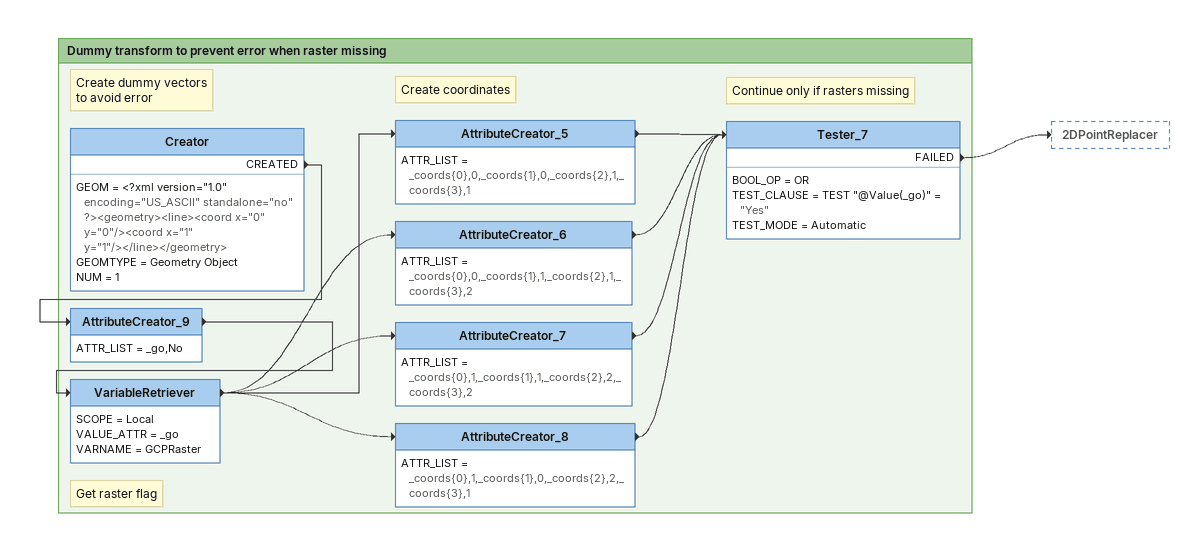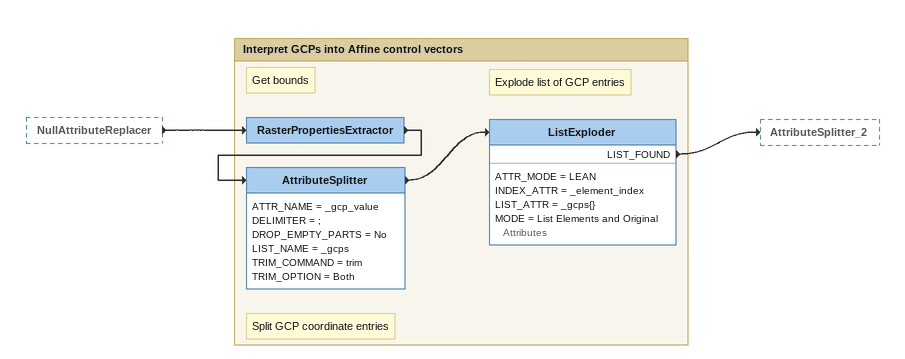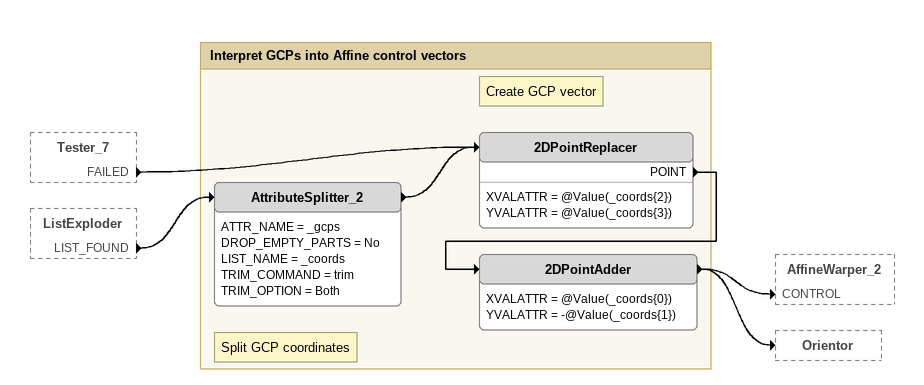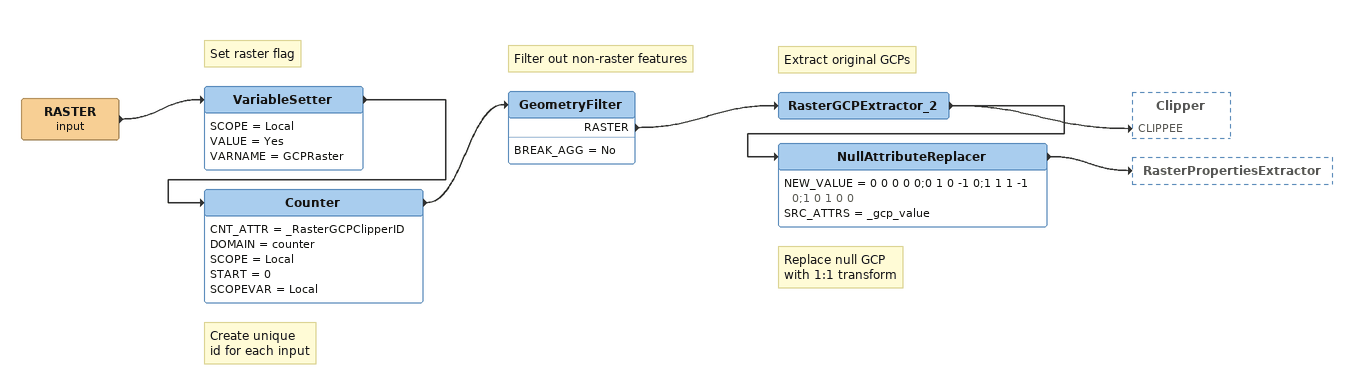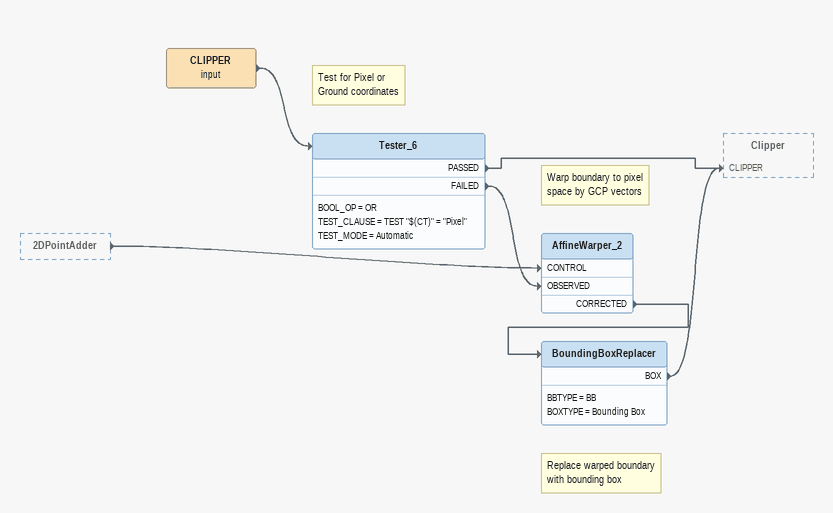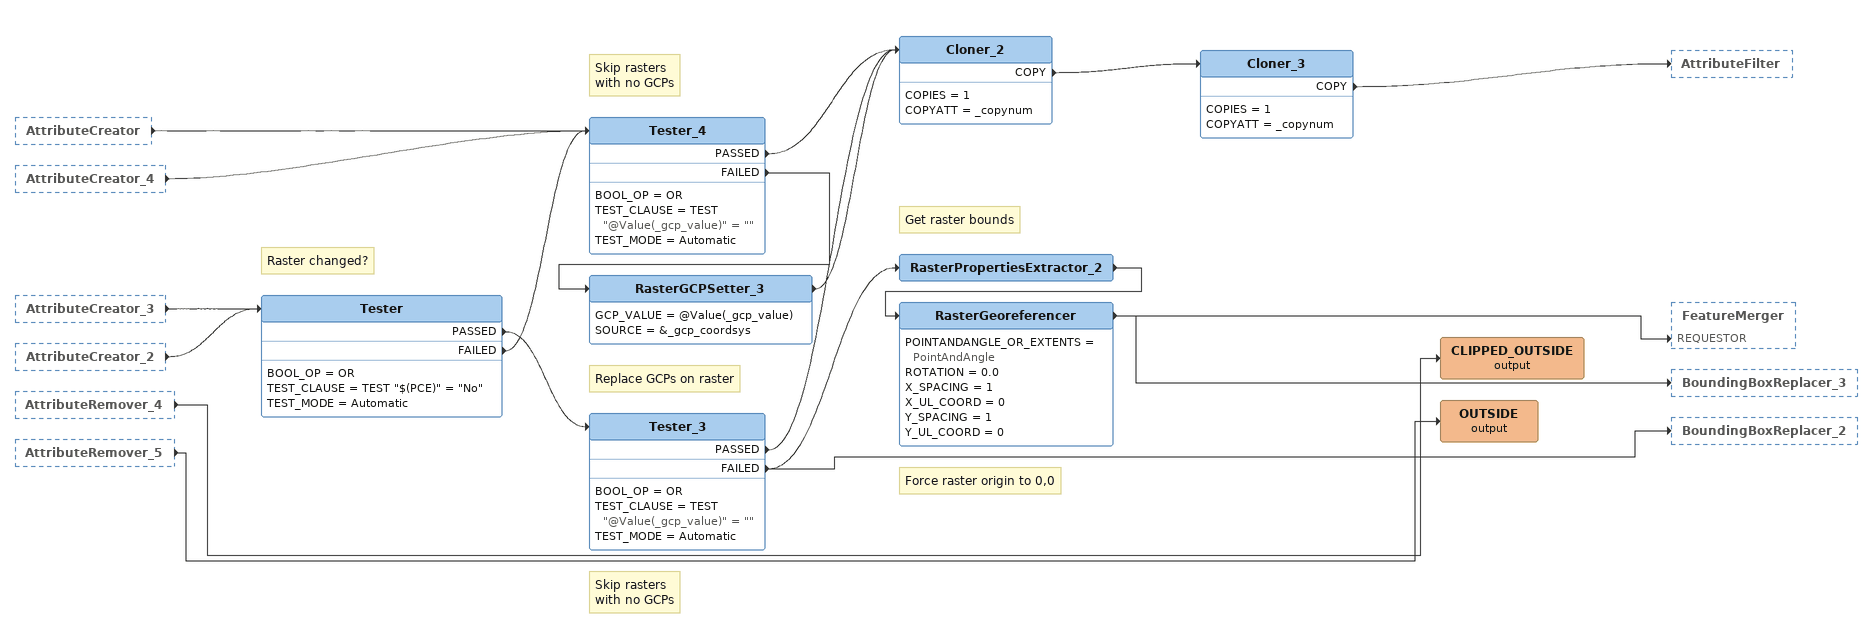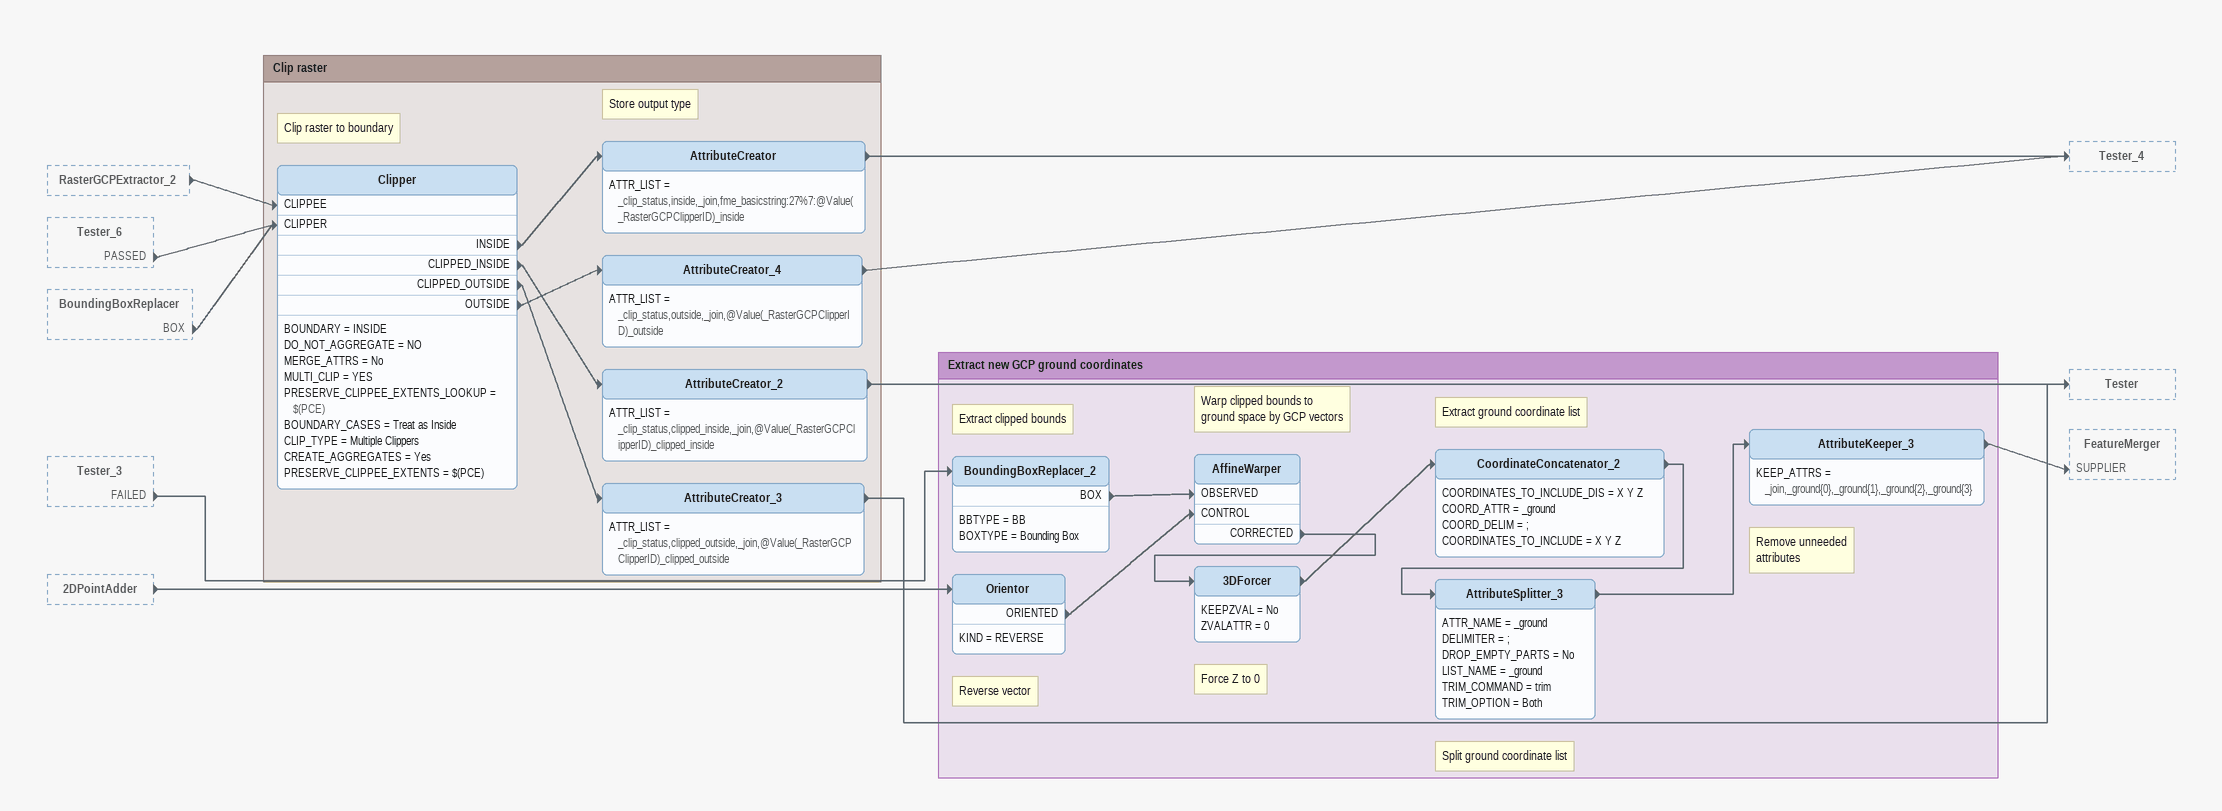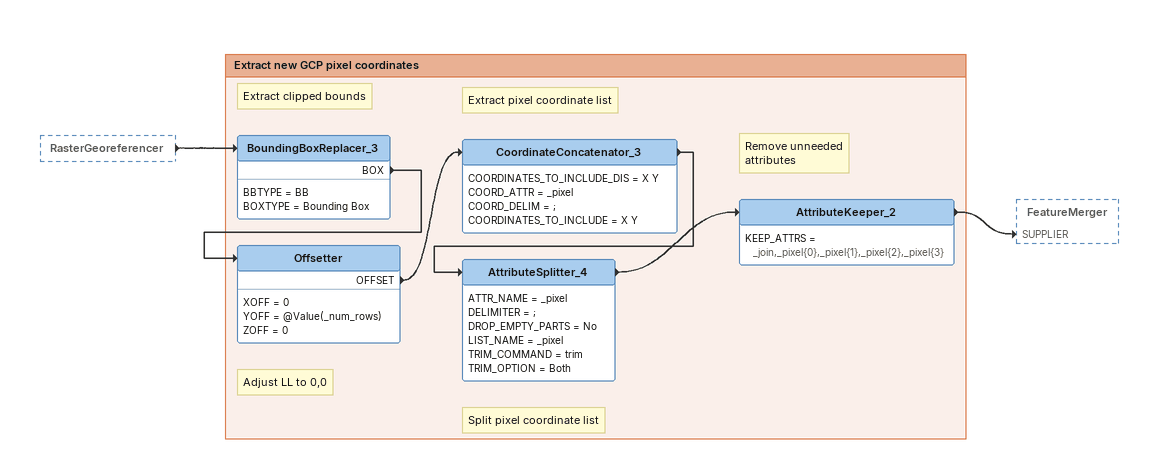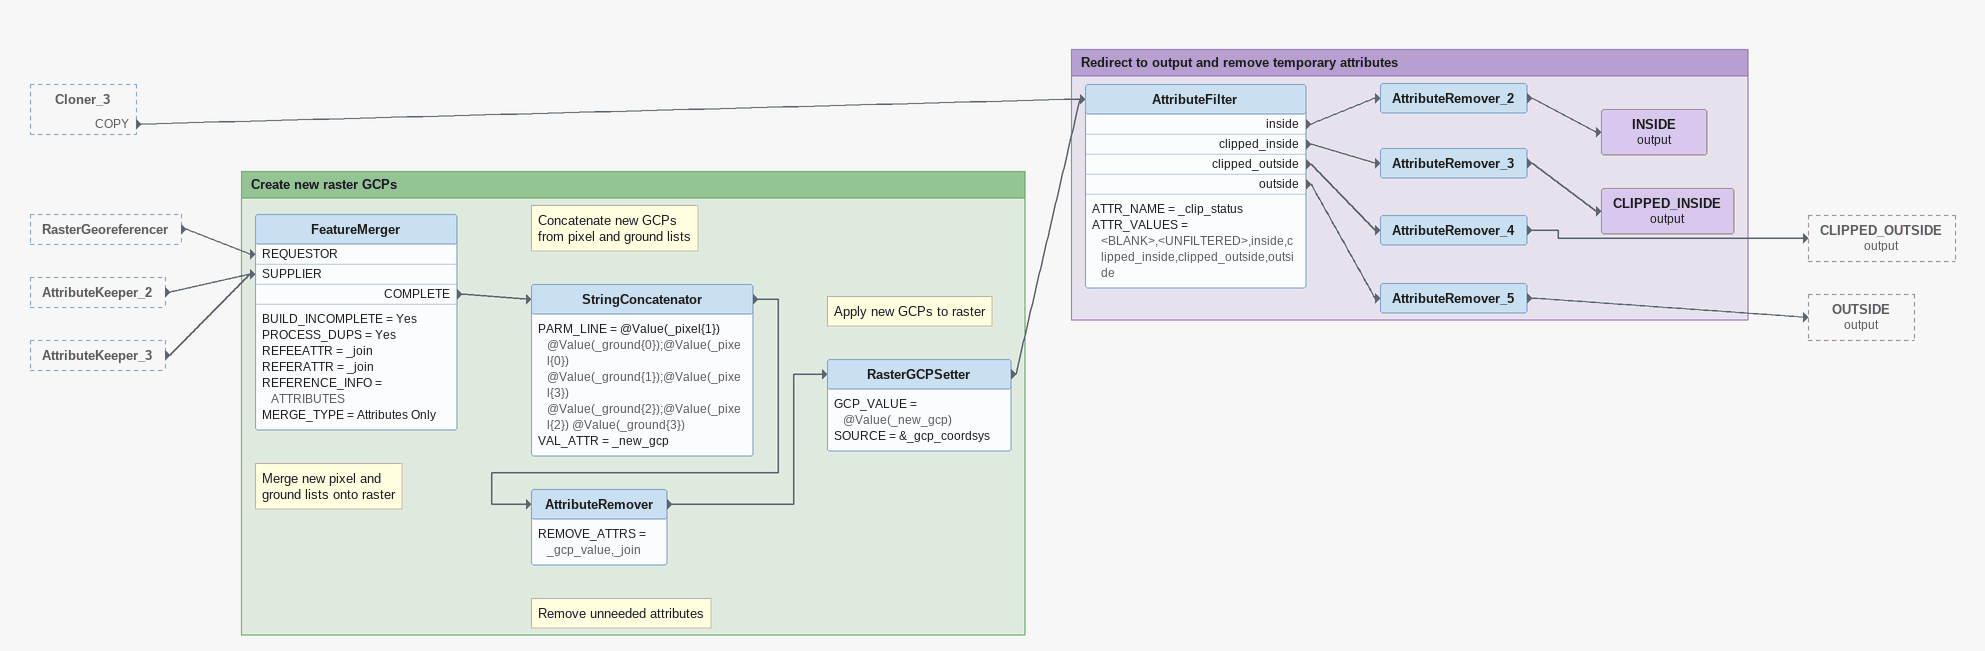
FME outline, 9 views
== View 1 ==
Bookmark: Dummy transform to prevent error when raster missing
Note: Create dummy vectors / to avoid error
Creator
    GEOM = <?xml version="1.0" encoding="US_ASCII" standalone="no" ?><geometry><line><coord x="0" y="0"/><coord x="1" y="1"/></line></geometry>
    GEOMTYPE = Geometry Object
    NUM = 1
    CREATED -> AttributeCreator_9
AttributeCreator_9
    ATTR_LIST = _go,No
    -> VariableRetriever
Note: Get raster flag
VariableRetriever
    SCOPE = Local
    VALUE_ATTR = _go
    VARNAME = GCPRaster
    -> AttributeCreator_5
    -> AttributeCreator_6
    -> AttributeCreator_7
    -> AttributeCreator_8
Note: Create coordinates
AttributeCreator_5
    ATTR_LIST = _coords{0},0,_coords{1},0,_coords{2},1,_coords{3},1
    -> Tester_7
AttributeCreator_6
    ATTR_LIST = _coords{0},0,_coords{1},1,_coords{2},1,_coords{3},2
    -> Tester_7
AttributeCreator_7
    ATTR_LIST = _coords{0},1,_coords{1},1,_coords{2},2,_coords{3},2
    -> Tester_7
AttributeCreator_8
    ATTR_LIST = _coords{0},1,_coords{1},0,_coords{2},2,_coords{3},1
    -> Tester_7
Note: Continue only if rasters missing
Tester_7
    BOOL_OP = OR
    TEST_CLAUSE = TEST "@Value(_go)" = "Yes"
    TEST_MODE = Automatic
    FAILED -> 2DPointReplacer

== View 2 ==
NullAttributeReplacer [outside]
    -> RasterPropertiesExtractor

Bookmark: Interpret GCPs into Affine control vectors
Note: Get bounds
RasterPropertiesExtractor
    -> AttributeSplitter
Note: Split GCP coordinate entries
AttributeSplitter
    ATTR_NAME = _gcp_value
    DELIMITER = ;
    DROP_EMPTY_PARTS = No
    LIST_NAME = _gcps
    TRIM_COMMAND = trim
    TRIM_OPTION = Both
    -> ListExploder
Note: Explode list of GCP entries
ListExploder
    ATTR_MODE = LEAN
    INDEX_ATTR = _element_index
    LIST_ATTR = _gcps{}
    MODE = List Elements and Original Attributes
    LIST_FOUND -> AttributeSplitter_2

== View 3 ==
Tester_7 [outside]
    FAILED -> 2DPointReplacer
ListExploder [outside]
    LIST_FOUND -> AttributeSplitter_2

Bookmark: Interpret GCPs into Affine control vectors
Note: Split GCP coordinates
AttributeSplitter_2
    ATTR_NAME = _gcps
    DROP_EMPTY_PARTS = No
    LIST_NAME = _coords
    TRIM_COMMAND = trim
    TRIM_OPTION = Both
    -> 2DPointReplacer
Note: Create GCP vector
2DPointReplacer
    XVALATTR = @Value(_coords{2})
    YVALATTR = @Value(_coords{3})
    POINT -> 2DPointAdder
2DPointAdder
    XVALATTR = @Value(_coords{0})
    YVALATTR = -@Value(_coords{1})
    -> AffineWarper_2 [CONTROL]
    -> Orientor

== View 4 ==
RASTER (input)
    -> VariableSetter
Note: Set raster flag
VariableSetter
    SCOPE = Local
    VALUE = Yes
    VARNAME = GCPRaster
    -> Counter
Note: Create unique / id for each input
Counter
    CNT_ATTR = _RasterGCPClipperID
    DOMAIN = counter
    SCOPE = Local
    START = 0
    SCOPEVAR = Local
    -> GeometryFilter
Note: Filter out non-raster features
GeometryFilter
    BREAK_AGG = No
    RASTER -> RasterGCPExtractor_2
Note: Extract original GCPs
RasterGCPExtractor_2
    -> NullAttributeReplacer
    -> Clipper [CLIPPEE]
Note: Replace null GCP / with 1:1 transform
NullAttributeReplacer
    NEW_VALUE = 0 0 0 0 0;0 1 0 -1 0;1 1 1 -1 0;1 0 1 0 0
    SRC_ATTRS = _gcp_value
    -> RasterPropertiesExtractor

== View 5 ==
2DPointAdder [outside]
    -> AffineWarper_2 [CONTROL]
CLIPPER (input)
    -> Tester_6
Note: Test for Pixel or / Ground coordinates
Tester_6
    BOOL_OP = OR
    TEST_CLAUSE = TEST "$(CT)" = "Pixel"
    TEST_MODE = Automatic
    PASSED -> Clipper [CLIPPER]
    FAILED -> AffineWarper_2 [OBSERVED]
Note: Warp boundary to pixel / space by GCP vectors
AffineWarper_2
    CORRECTED -> BoundingBoxReplacer
Note: Replace warped boundary / with bounding box
BoundingBoxReplacer
    BBTYPE = BB
    BOXTYPE = Bounding Box
    BOX -> Clipper [CLIPPER]

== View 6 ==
AttributeCreator [outside]
    -> Tester_4
AttributeCreator_4 [outside]
    -> Tester_4
AttributeCreator_3 [outside]
    -> Tester
AttributeCreator_2 [outside]
    -> Tester
AttributeRemover_4 [outside]
    -> CLIPPED_OUTSIDE (output)
AttributeRemover_5 [outside]
    -> OUTSIDE (output)
Note: Raster changed?
Tester
    BOOL_OP = OR
    TEST_CLAUSE = TEST "$(PCE)" = "No"
    TEST_MODE = Automatic
    PASSED -> Tester_3
    FAILED -> Tester_4
Note: Skip rasters / with no GCPs
Tester_4
    BOOL_OP = OR
    TEST_CLAUSE = TEST "@Value(_gcp_value)" = ""
    TEST_MODE = Automatic
    PASSED -> Cloner_2
    FAILED -> RasterGCPSetter_3
Note: Replace GCPs on raster
RasterGCPSetter_3
    GCP_VALUE = @Value(_gcp_value)
    SOURCE = &_gcp_coordsys
    -> Cloner_2
Note: Skip rasters / with no GCPs
Tester_3
    BOOL_OP = OR
    TEST_CLAUSE = TEST "@Value(_gcp_value)" = ""
    TEST_MODE = Automatic
    PASSED -> Cloner_2
    FAILED -> RasterPropertiesExtractor_2
    FAILED -> BoundingBoxReplacer_2
Cloner_2
    COPIES = 1
    COPYATT = _copynum
    COPY -> Cloner_3
Cloner_3
    COPIES = 1
    COPYATT = _copynum
    COPY -> AttributeFilter
Note: Get raster bounds
RasterPropertiesExtractor_2
    -> RasterGeoreferencer
Note: Force raster origin to 0,0
RasterGeoreferencer
    POINTANDANGLE_OR_EXTENTS = PointAndAngle
    ROTATION = 0.0
    X_SPACING = 1
    X_UL_COORD = 0
    Y_SPACING = 1
    Y_UL_COORD = 0
    -> FeatureMerger [REQUESTOR]
    -> BoundingBoxReplacer_3
CLIPPED_OUTSIDE (output)
OUTSIDE (output)

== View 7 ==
RasterGCPExtractor_2 [outside]
    -> Clipper [CLIPPEE]
Tester_6 [outside]
    PASSED -> Clipper [CLIPPER]
BoundingBoxReplacer [outside]
    BOX -> Clipper [CLIPPER]
Tester_3 [outside]
    FAILED -> BoundingBoxReplacer_2
2DPointAdder [outside]
    -> Orientor

Bookmark: Extract new GCP ground coordinates
Note: Reverse vector
Orientor
    KIND = REVERSE
    ORIENTED -> AffineWarper [CONTROL]
Note: Extract clipped bounds
BoundingBoxReplacer_2
    BBTYPE = BB
    BOXTYPE = Bounding Box
    BOX -> AffineWarper [OBSERVED]
Note: Warp clipped bounds to / ground space by GCP vectors
AffineWarper
    CORRECTED -> 3DForcer
Note: Force Z to 0
3DForcer
    KEEPZVAL = No
    ZVALATTR = 0
    -> CoordinateConcatenator_2
Note: Extract ground coordinate list
CoordinateConcatenator_2
    COORDINATES_TO_INCLUDE_DIS = X Y Z
    COORD_ATTR = _ground
    COORD_DELIM = ;
    COORDINATES_TO_INCLUDE = X Y Z
    -> AttributeSplitter_3
Note: Split ground coordinate list
AttributeSplitter_3
    ATTR_NAME = _ground
    DELIMITER = ;
    DROP_EMPTY_PARTS = No
    LIST_NAME = _ground
    TRIM_COMMAND = trim
    TRIM_OPTION = Both
    -> AttributeKeeper_3
Note: Remove unneeded / attributes
AttributeKeeper_3
    KEEP_ATTRS = _join,_ground{0},_ground{1},_ground{2},_ground{3}
    -> FeatureMerger [SUPPLIER]

Bookmark: Clip raster
Note: Clip raster to boundary
Clipper
    BOUNDARY = INSIDE
    DO_NOT_AGGREGATE = NO
    MERGE_ATTRS = No
    MULTI_CLIP = YES
    PRESERVE_CLIPPEE_EXTENTS_LOOKUP = $(PCE)
    BOUNDARY_CASES = Treat as Inside
    CLIP_TYPE = Multiple Clippers
    CREATE_AGGREGATES = Yes
    PRESERVE_CLIPPEE_EXTENTS = $(PCE)
    INSIDE -> AttributeCreator
    CLIPPED_INSIDE -> AttributeCreator_2
    CLIPPED_OUTSIDE -> AttributeCreator_3
    OUTSIDE -> AttributeCreator_4
Note: Store output type
AttributeCreator
    ATTR_LIST = _clip_status,inside,_join,fme_basicstring:27%7:@Value(_RasterGCPClipperID)_inside
    -> Tester_4
AttributeCreator_4
    ATTR_LIST = _clip_status,outside,_join,@Value(_RasterGCPClipperID)_outside
    -> Tester_4
AttributeCreator_2
    ATTR_LIST = _clip_status,clipped_inside,_join,@Value(_RasterGCPClipperID)_clipped_inside
    -> Tester
AttributeCreator_3
    ATTR_LIST = _clip_status,clipped_outside,_join,@Value(_RasterGCPClipperID)_clipped_outside
    -> Tester

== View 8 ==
RasterGeoreferencer [outside]
    -> BoundingBoxReplacer_3

Bookmark: Extract new GCP pixel coordinates
Note: Extract clipped bounds
BoundingBoxReplacer_3
    BBTYPE = BB
    BOXTYPE = Bounding Box
    BOX -> Offsetter
Note: Adjust LL to 0,0
Offsetter
    XOFF = 0
    YOFF = @Value(_num_rows)
    ZOFF = 0
    OFFSET -> CoordinateConcatenator_3
Note: Extract pixel coordinate list
CoordinateConcatenator_3
    COORDINATES_TO_INCLUDE_DIS = X Y
    COORD_ATTR = _pixel
    COORD_DELIM = ;
    COORDINATES_TO_INCLUDE = X Y
    -> AttributeSplitter_4
Note: Split pixel coordinate list
AttributeSplitter_4
    ATTR_NAME = _pixel
    DELIMITER = ;
    DROP_EMPTY_PARTS = No
    LIST_NAME = _pixel
    TRIM_COMMAND = trim
    TRIM_OPTION = Both
    -> AttributeKeeper_2
Note: Remove unneeded / attributes
AttributeKeeper_2
    KEEP_ATTRS = _join,_pixel{0},_pixel{1},_pixel{2},_pixel{3}
    -> FeatureMerger [SUPPLIER]

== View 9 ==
Cloner_3 [outside]
    COPY -> AttributeFilter
RasterGeoreferencer [outside]
    -> FeatureMerger [REQUESTOR]
AttributeKeeper_2 [outside]
    -> FeatureMerger [SUPPLIER]
AttributeKeeper_3 [outside]
    -> FeatureMerger [SUPPLIER]

Bookmark: Create new raster GCPs
Note: Merge new pixel and / ground lists onto raster
FeatureMerger
    BUILD_INCOMPLETE = Yes
    PROCESS_DUPS = Yes
    REFEEATTR = _join
    REFERATTR = _join
    REFERENCE_INFO = ATTRIBUTES
    MERGE_TYPE = Attributes Only
    COMPLETE -> StringConcatenator
Note: Concatenate new GCPs / from pixel and ground lists
StringConcatenator
    PARM_LINE = @Value(_pixel{1}) @Value(_ground{0});@Value(_pixel{0}) @Value(_ground{1});@Value(_pixel{3}) @Value(_ground{2});@Value(_pixel{2}) @Value(_ground{3})
    VAL_ATTR = _new_gcp
    -> AttributeRemover
Note: Remove unneeded attributes
AttributeRemover
    REMOVE_ATTRS = _gcp_value,_join
    -> RasterGCPSetter
Note: Apply new GCPs to raster
RasterGCPSetter
    GCP_VALUE = @Value(_new_gcp)
    SOURCE = &_gcp_coordsys
    -> AttributeFilter

Bookmark: Redirect to output and remove temporary attributes
AttributeFilter
    ATTR_NAME = _clip_status
    ATTR_VALUES = <BLANK>,<UNFILTERED>,inside,clipped_inside,clipped_outside,outside
    inside -> AttributeRemover_2
    clipped_inside -> AttributeRemover_3
    clipped_outside -> AttributeRemover_4
    outside -> AttributeRemover_5
AttributeRemover_2
    -> INSIDE (output)
INSIDE (output)
AttributeRemover_3
    -> CLIPPED_INSIDE (output)
CLIPPED_INSIDE (output)
AttributeRemover_4
    -> CLIPPED_OUTSIDE (output)
AttributeRemover_5
    -> OUTSIDE (output)
